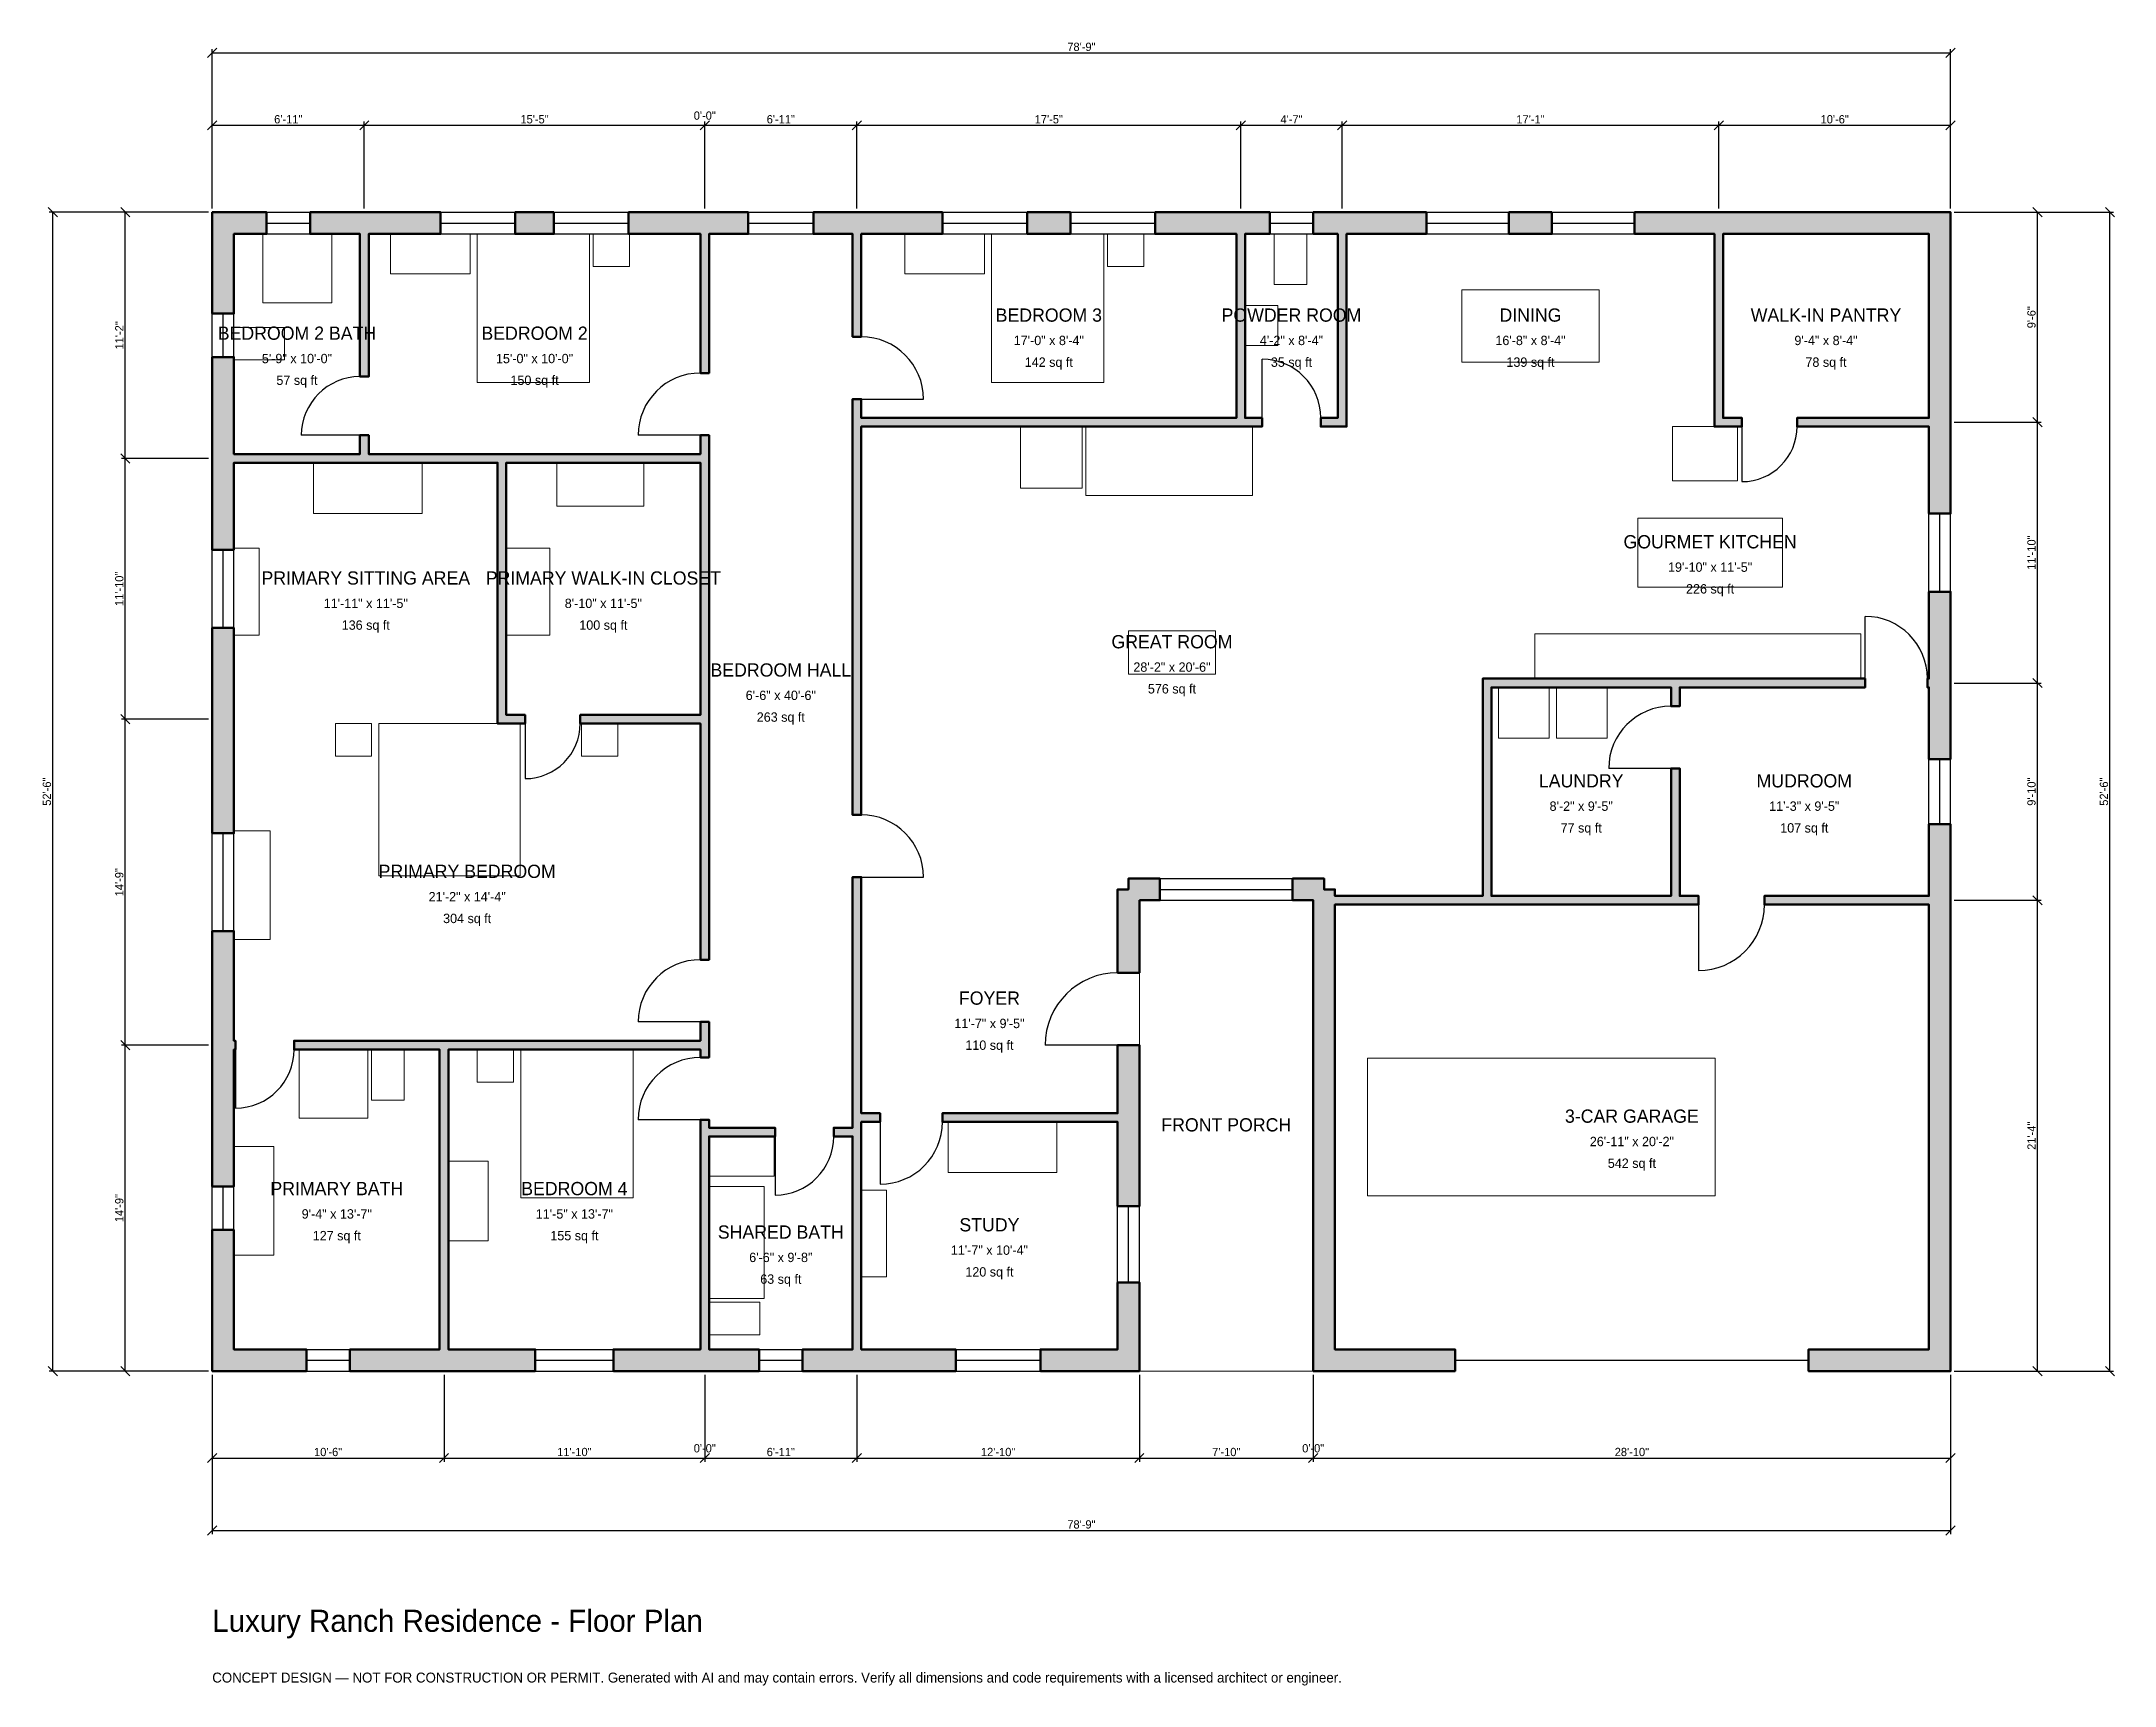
# Model space of a CAD drawing. Header units: inches. Extents: x -93 to 1034, y -171 to 723.
import ezdxf
from ezdxf.enums import TextEntityAlignment as Align

# ---------------------------------------------------------------- set-up
doc = ezdxf.new("R2010")
doc.units = ezdxf.units.IN
doc.header["$MEASUREMENT"] = 0
doc.linetypes.add('DASHED', pattern=[0.6, 0.5, -0.1])
for name, color, linetype, lineweight in [('A-ANNO-DIMS', 1, 'Continuous', 13), ('A-ANNO-TEXT', 7, 'Continuous', 18), ('A-AREA-IDEN', 7, 'Continuous', 18), ('A-DOOR', 2, 'Continuous', 25), ('A-FLOR-FIXT', 9, 'Continuous', 13), ('A-FURN', 9, 'Continuous', 13), ('A-GLAZ', 4, 'Continuous', 25), ('A-SITE-PAVE', 8, 'Continuous', 13), ('A-WALL', 7, 'Continuous', 50), ('A-WALL-PATT', 8, 'Continuous', 13)]:
    doc.layers.add(name, color=color, linetype=linetype, lineweight=lineweight)
doc.dimstyles.new('PLAN', dxfattribs={"dimtxt": 4.5, "dimasz": 3, "dimexe": 2, "dimexo": 2, "dimgap": 1, "dimtad": 1, "dimdec": 0, "dimlunit": 4, "dimtsz": 2.5, "dimcen": 2.5, "dimclrd": 1, "dimclre": 1, "dimazin": 3, "dimtfac": 1, "dimtmove": 0, "dimatfit": 3})

msp = doc.modelspace()

# ---------------------------------------------------------------- hatches: boundary and pattern name
at = {"layer": 'A-WALL-PATT'}
h = msp.add_hatch(dxfattribs=at)
h.set_pattern_fill('ANSI31', color=8, scale=0.8)
h.paths.add_polyline_path([(120.0787, 0), (74.8031, 0), (74.8031, 11.811), (120.0787, 11.811), (123.622, 11.811), (123.622, 174.8031), (44.4882, 174.8031), (44.4882, 179.5276), (123.622, 179.5276), (128.3465, 179.5276), (265.3543, 179.5276), (265.3543, 189.7638), (270.0787, 189.7638), (270.0787, 179.5276), (270.0787, 179.5276), (270.0787, 170.4724), (265.3543, 170.4724), (265.3543, 174.8031), (265.3543, 174.8031), (128.3465, 174.8031), (128.3465, 11.811), (131.8898, 11.811), (175.5906, 11.811), (175.5906, 0), (131.8898, 0), (128.3465, 0), (128.3465, 0), (123.622, 0), (123.622, 0), (120.0787, 0)])
h.paths.add_polyline_path([(11.811, 0), (11.811, 0), (0, 0), (0, 0), (0, 0), (0, 11.811), (0, 11.811), (0, 76.7717), (11.811, 76.7717), (11.811, 11.811), (51.1811, 11.811), (51.1811, 0), (11.811, 0)])
h.paths.add_polyline_path([(0, 171.2598), (0, 174.8031), (0, 174.8031), (0, 179.5276), (0, 179.5276), (0, 183.0709), (0, 239.1732), (11.811, 239.1732), (11.811, 183.0709), (11.811, 179.5276), (12.5984, 179.5276), (12.5984, 174.8031), (11.811, 174.8031), (11.811, 171.2598), (11.811, 100.3937), (0, 100.3937), (0, 171.2598)])
h.paths.add_polyline_path([(0, 348.4252), (0, 360.2362), (0, 403.937), (11.811, 403.937), (11.811, 360.2362), (11.811, 348.4252), (11.811, 292.3228), (0, 292.3228), (0, 348.4252)])
h.paths.add_polyline_path([(0, 490.1575), (0, 493.7008), (0, 493.7008), (0, 498.4252), (0, 498.4252), (0, 501.9685), (0, 551.1811), (11.811, 551.1811), (11.811, 501.9685), (11.811, 498.4252), (80.315, 498.4252), (80.315, 508.6614), (85.0394, 508.6614), (85.0394, 498.4252), (155.1181, 498.4252), (159.8425, 498.4252), (265.3543, 498.4252), (265.3543, 498.4252), (265.3543, 508.6614), (270.0787, 508.6614), (270.0787, 493.7008), (270.0787, 493.7008), (270.0787, 356.6929), (270.0787, 351.9685), (270.0787, 223.622), (265.3543, 223.622), (265.3543, 351.9685), (200, 351.9685), (200, 356.6929), (265.3543, 356.6929), (265.3543, 493.7008), (159.8425, 493.7008), (159.8425, 356.6929), (170.0787, 356.6929), (170.0787, 351.9685), (159.8425, 351.9685), (155.1181, 351.9685), (155.1181, 356.6929), (155.1181, 493.7008), (85.0394, 493.7008), (80.315, 493.7008), (11.811, 493.7008), (11.811, 490.1575), (11.811, 446.4567), (0, 446.4567), (0, 490.1575)])
h.paths.add_polyline_path([(0, 618.1102), (0, 618.1102), (0, 629.9213), (0, 629.9213), (0, 629.9213), (11.811, 629.9213), (11.811, 629.9213), (29.5276, 629.9213), (29.5276, 618.1102), (11.811, 618.1102), (11.811, 574.8031), (0, 574.8031), (0, 618.1102)])
h.paths.add_polyline_path([(76.7717, 629.9213), (80.315, 629.9213), (80.315, 629.9213), (85.0394, 629.9213), (85.0394, 629.9213), (88.5827, 629.9213), (124.0814, 629.9213), (124.0814, 618.1102), (88.5827, 618.1102), (85.0394, 618.1102), (85.0394, 540.5512), (80.315, 540.5512), (80.315, 618.1102), (76.7717, 618.1102), (53.1496, 618.1102), (53.1496, 629.9213), (76.7717, 629.9213)])
h.paths.add_polyline_path([(185.7612, 629.9213), (185.7612, 618.1102), (164.6325, 618.1102), (164.6325, 629.9213), (185.7612, 629.9213)])
h.paths.add_polyline_path([(261.811, 629.9213), (265.3543, 629.9213), (265.3543, 629.9213), (270.0787, 629.9213), (270.0787, 629.9213), (273.622, 629.9213), (291.3386, 629.9213), (291.3386, 618.1102), (273.622, 618.1102), (270.0787, 618.1102), (270.0787, 542.5197), (265.3543, 542.5197), (265.3543, 618.1102), (261.811, 618.1102), (226.3123, 618.1102), (226.3123, 629.9213), (261.811, 629.9213)])
h.paths.add_polyline_path([(344.4882, 629.9213), (348.0315, 629.9213), (348.0315, 629.9213), (352.7559, 629.9213), (352.7559, 629.9213), (356.2992, 629.9213), (396.916, 629.9213), (396.916, 618.1102), (356.2992, 618.1102), (352.7559, 618.1102), (352.7559, 562.2047), (348.0315, 562.2047), (348.0315, 618.1102), (344.4882, 618.1102), (326.7717, 618.1102), (326.7717, 629.9213), (344.4882, 629.9213)])
h.paths.add_polyline_path([(466.4698, 629.9213), (466.4698, 618.1102), (442.979, 618.1102), (442.979, 629.9213), (466.4698, 629.9213)])
h.paths.add_polyline_path([(553.1496, 629.9213), (556.6929, 629.9213), (556.6929, 629.9213), (561.4173, 629.9213), (561.4173, 629.9213), (564.9606, 629.9213), (574.8031, 629.9213), (574.8031, 618.1102), (564.9606, 618.1102), (561.4173, 618.1102), (561.4173, 518.1102), (570.6693, 518.1102), (570.6693, 513.3858), (561.4173, 513.3858), (556.6929, 513.3858), (352.7559, 513.3858), (352.7559, 302.3622), (348.0315, 302.3622), (348.0315, 513.3858), (348.0315, 518.1102), (348.0315, 528.3465), (352.7559, 528.3465), (352.7559, 518.1102), (556.6929, 518.1102), (556.6929, 618.1102), (553.1496, 618.1102), (512.5328, 618.1102), (512.5328, 629.9213), (553.1496, 629.9213)])
h.paths.add_polyline_path([(608.2677, 629.9213), (611.811, 629.9213), (611.811, 629.9213), (616.5354, 629.9213), (616.5354, 629.9213), (620.0787, 629.9213), (659.9738, 629.9213), (659.9738, 618.1102), (620.0787, 618.1102), (616.5354, 618.1102), (616.5354, 518.1102), (616.5354, 513.3858), (611.811, 513.3858), (602.5591, 513.3858), (602.5591, 518.1102), (611.811, 518.1102), (611.811, 618.1102), (608.2677, 618.1102), (598.4252, 618.1102), (598.4252, 629.9213), (608.2677, 629.9213)])
h.paths.add_polyline_path([(728.2152, 629.9213), (728.2152, 618.1102), (704.8556, 618.1102), (704.8556, 629.9213), (728.2152, 629.9213)])
h.paths.add_polyline_path([(812.9921, 629.9213), (816.5354, 629.9213), (816.5354, 629.9213), (821.2598, 629.9213), (821.2598, 629.9213), (824.8031, 629.9213), (933.0709, 629.9213), (933.0709, 629.9213), (944.8819, 629.9213), (944.8819, 629.9213), (944.8819, 629.9213), (944.8819, 618.1102), (944.8819, 618.1102), (944.8819, 521.6535), (944.8819, 518.1102), (944.8819, 518.1102), (944.8819, 513.3858), (944.8819, 513.3858), (944.8819, 509.8425), (944.8819, 466.1417), (933.0709, 466.1417), (933.0709, 509.8425), (933.0709, 513.3858), (861.4173, 513.3858), (861.4173, 518.1102), (933.0709, 518.1102), (933.0709, 521.6535), (933.0709, 618.1102), (824.8031, 618.1102), (821.2598, 618.1102), (821.2598, 518.1102), (831.4961, 518.1102), (831.4961, 513.3858), (821.2598, 513.3858), (816.5354, 513.3858), (816.5354, 518.1102), (816.5354, 618.1102), (812.9921, 618.1102), (773.0971, 618.1102), (773.0971, 629.9213), (812.9921, 629.9213)])
h.paths.add_polyline_path([(944.8819, 379.9213), (944.8819, 376.378), (944.8819, 376.378), (944.8819, 371.6535), (944.8819, 371.6535), (944.8819, 368.1102), (944.8819, 332.6772), (933.0709, 332.6772), (933.0709, 368.1102), (933.0709, 371.6535), (932.2835, 371.6535), (932.2835, 376.378), (933.0709, 376.378), (933.0709, 379.9213), (933.0709, 423.622), (944.8819, 423.622), (944.8819, 379.9213)])
h.paths.add_polyline_path([(944.8819, 261.811), (944.8819, 258.2677), (944.8819, 258.2677), (944.8819, 253.5433), (944.8819, 253.5433), (944.8819, 250), (944.8819, 11.811), (944.8819, 11.811), (944.8819, 0), (944.8819, 0), (944.8819, 0), (933.0709, 0), (933.0709, 0), (867.7165, 0), (867.7165, 11.811), (933.0709, 11.811), (933.0709, 250), (933.0709, 253.5433), (843.7008, 253.5433), (843.7008, 258.2677), (933.0709, 258.2677), (933.0709, 261.811), (933.0709, 297.2441), (944.8819, 297.2441), (944.8819, 261.811)])
h.paths.add_polyline_path([(610.2362, 0), (610.2362, 0), (598.4252, 0), (598.4252, 0), (598.4252, 0), (598.4252, 11.811), (598.4252, 11.811), (598.4252, 253.5433), (598.4252, 253.5433), (598.4252, 255.9055), (596.063, 255.9055), (596.063, 255.9055), (587.2047, 255.9055), (587.2047, 267.7165), (604.3307, 267.7165), (604.3307, 261.811), (610.2362, 261.811), (610.2362, 258.2677), (690.5512, 258.2677), (690.5512, 371.6535), (690.5512, 376.378), (695.2756, 376.378), (792.9134, 376.378), (792.9134, 376.378), (797.6378, 376.378), (898.4252, 376.378), (898.4252, 371.6535), (797.6378, 371.6535), (797.6378, 361.4173), (792.9134, 361.4173), (792.9134, 371.6535), (792.9134, 371.6535), (695.2756, 371.6535), (695.2756, 258.2677), (792.9134, 258.2677), (792.9134, 258.2677), (792.9134, 327.5591), (797.6378, 327.5591), (797.6378, 258.2677), (807.874, 258.2677), (807.874, 253.5433), (797.6378, 253.5433), (792.9134, 253.5433), (792.9134, 253.5433), (695.2756, 253.5433), (690.5512, 253.5433), (610.2362, 253.5433), (610.2362, 11.811), (675.5906, 11.811), (675.5906, 0), (610.2362, 0)])
h.paths.add_polyline_path([(503.937, 255.9055), (503.937, 216.5354), (492.126, 216.5354), (492.126, 261.811), (498.0315, 261.811), (498.0315, 267.7165), (515.1575, 267.7165), (515.1575, 255.9055), (503.937, 255.9055)])
h.paths.add_polyline_path([(503.937, 143.7008), (503.937, 140.1575), (503.937, 140.1575), (503.937, 135.4331), (503.937, 135.4331), (503.937, 131.8898), (503.937, 89.5669), (492.126, 89.5669), (492.126, 131.8898), (492.126, 135.4331), (396.8504, 135.4331), (396.8504, 140.1575), (492.126, 140.1575), (492.126, 143.7008), (492.126, 177.1654), (503.937, 177.1654), (503.937, 143.7008)])
h.paths.add_polyline_path([(503.937, 11.811), (503.937, 11.811), (503.937, 0), (503.937, 0), (503.937, 0), (492.126, 0), (492.126, 0), (450.1968, 0), (450.1968, 11.811), (492.126, 11.811), (492.126, 48.2283), (503.937, 48.2283), (503.937, 11.811)])
h.paths.add_polyline_path([(356.2992, 0), (352.7559, 0), (352.7559, 0), (348.0315, 0), (348.0315, 0), (344.4882, 0), (320.8661, 0), (320.8661, 11.811), (344.4882, 11.811), (348.0315, 11.811), (348.0315, 127.5591), (337.7953, 127.5591), (337.7953, 132.2835), (348.0315, 132.2835), (348.0315, 135.4331), (348.0315, 140.1575), (348.0315, 253.5433), (348.0315, 258.2677), (348.0315, 268.5039), (352.7559, 268.5039), (352.7559, 258.2677), (352.7559, 253.5433), (352.7559, 140.1575), (362.9921, 140.1575), (362.9921, 135.4331), (352.7559, 135.4331), (352.7559, 132.2835), (352.7559, 127.5591), (352.7559, 11.811), (356.2992, 11.811), (404.1339, 11.811), (404.1339, 0), (356.2992, 0)])
h.paths.add_polyline_path([(273.622, 0), (270.0787, 0), (270.0787, 0), (265.3543, 0), (265.3543, 0), (261.811, 0), (218.1102, 0), (218.1102, 11.811), (261.811, 11.811), (265.3543, 11.811), (265.3543, 127.5591), (265.3543, 127.5591), (265.3543, 132.2835), (265.3543, 132.2835), (265.3543, 136.6142), (270.0787, 136.6142), (270.0787, 132.2835), (305.9055, 132.2835), (305.9055, 127.5591), (270.0787, 127.5591), (270.0787, 11.811), (273.622, 11.811), (297.2441, 11.811), (297.2441, 0), (273.622, 0)])

# ---------------------------------------------------------------- linework, layer by layer
at = {"layer": 'A-DOOR'}
for p, q in [((570.6693, 518.1102), (570.6693, 550)), ((352.7559, 528.3465), (386.6142, 528.3465)), ((80.315, 508.6614), (48.4252, 508.6614)), ((265.3543, 508.6614), (231.4961, 508.6614)), ((831.4961, 513.3858), (831.4961, 483.4646)), ((898.4252, 376.378), (898.4252, 410.2362)), ((170.0787, 351.9685), (170.0787, 322.0472)), ((792.9134, 327.5591), (759.0551, 327.5591)), ((352.7559, 268.5039), (386.6142, 268.5039)), ((807.874, 253.5433), (807.874, 217.7165)), ((265.3543, 189.7638), (231.4961, 189.7638)), ((12.5984, 174.8031), (12.5984, 142.9134)), ((492.126, 177.1654), (452.7559, 177.1654)), ((265.3543, 136.6142), (231.4961, 136.6142)), ((362.9921, 135.4331), (362.9921, 101.5748)), ((305.9055, 127.5591), (305.9055, 95.6693))]:
    msp.add_line(p, q, dxfattribs=at)
at = {"layer": 'A-DOOR', "linetype": 'DASHED'}
msp.add_line((675.5906, 5.9055), (867.7165, 5.9055), dxfattribs=at)
at = {"layer": 'A-DOOR'}
for centre, radius, start, end in [((352.7559, 528.3465), 33.8583, 0, 90), ((265.3543, 508.6614), 33.8583, 90, 180), ((570.6693, 518.1102), 31.8898, 0, 90), ((80.315, 508.6614), 31.8898, 90, 180), ((831.4961, 513.3858), 29.9213, 270, 360), ((898.4252, 376.378), 33.8583, 0, 90), ((792.9134, 327.5591), 33.8583, 90, 180), ((170.0787, 351.9685), 29.9213, 270, 360), ((352.7559, 268.5039), 33.8583, 0, 90), ((807.874, 253.5433), 35.8268, 270, 360), ((265.3543, 189.7638), 33.8583, 90, 180), ((492.126, 177.1654), 39.3701, 90, 180), ((12.5984, 174.8031), 31.8898, 270, 360), ((265.3543, 136.6142), 33.8583, 90, 180), ((362.9921, 135.4331), 33.8583, 270, 360), ((305.9055, 127.5591), 31.8898, 270, 360)]:
    msp.add_arc(centre, radius, start, end, dxfattribs=at)
at = {"layer": 'A-FLOR-FIXT'}
for points in [[(27.5591, 580.7087), (64.9606, 580.7087), (64.9606, 618.1102), (27.5591, 618.1102)], [(577.1654, 590.5512), (594.8819, 590.5512), (594.8819, 618.1102), (577.1654, 618.1102)], [(561.4173, 557.4803), (579.1339, 557.4803), (579.1339, 579.1339), (561.4173, 579.1339)], [(11.811, 549.6063), (39.3701, 549.6063), (39.3701, 567.3228), (11.811, 567.3228)], [(774.8031, 426.1811), (853.5433, 426.1811), (853.5433, 463.5827), (774.8031, 463.5827)], [(718.8976, 376.378), (896.063, 376.378), (896.063, 400.7874), (718.8976, 400.7874)], [(47.2441, 137.4016), (84.6457, 137.4016), (84.6457, 174.8031), (47.2441, 174.8031)], [(86.6142, 147.2441), (104.3307, 147.2441), (104.3307, 174.8031), (86.6142, 174.8031)], [(270.0787, 105.9055), (305.5118, 105.9055), (305.5118, 127.5591), (270.0787, 127.5591)], [(11.811, 62.9921), (33.4646, 62.9921), (33.4646, 122.0472), (11.811, 122.0472)], [(270.0787, 39.3701), (300, 39.3701), (300, 100.3937), (270.0787, 100.3937)], [(270.0787, 19.685), (297.6378, 19.685), (297.6378, 37.4016), (270.0787, 37.4016)]]:
    msp.add_lwpolyline(points, close=True, dxfattribs=at)
at = {"layer": 'A-FURN'}
for points in [[(96.8504, 596.4567), (140.1575, 596.4567), (140.1575, 618.1102), (96.8504, 618.1102)], [(144.0945, 537.4016), (205.1181, 537.4016), (205.1181, 618.1102), (144.0945, 618.1102)], [(207.0866, 600.3937), (226.7717, 600.3937), (226.7717, 618.1102), (207.0866, 618.1102)], [(376.378, 596.4567), (419.685, 596.4567), (419.685, 618.1102), (376.378, 618.1102)], [(423.622, 537.4016), (484.6457, 537.4016), (484.6457, 618.1102), (423.622, 618.1102)], [(486.6142, 600.3937), (506.2992, 600.3937), (506.2992, 618.1102), (486.6142, 618.1102)], [(679.1339, 548.4252), (753.937, 548.4252), (753.937, 587.7953), (679.1339, 587.7953)], [(439.3701, 479.9213), (472.8346, 479.9213), (472.8346, 513.3858), (439.3701, 513.3858)], [(474.8031, 475.9843), (565.3543, 475.9843), (565.3543, 513.3858), (474.8031, 513.3858)], [(793.7008, 483.8583), (829.1339, 483.8583), (829.1339, 513.3858), (793.7008, 513.3858)], [(55.1181, 466.1417), (114.1732, 466.1417), (114.1732, 493.7008), (55.1181, 493.7008)], [(187.4016, 470.0787), (234.6457, 470.0787), (234.6457, 493.7008), (187.4016, 493.7008)], [(11.811, 400), (25.5906, 400), (25.5906, 447.2441), (11.811, 447.2441)], [(159.8425, 400), (183.4646, 400), (183.4646, 447.2441), (159.8425, 447.2441)], [(498.0315, 378.7402), (545.2756, 378.7402), (545.2756, 402.3622), (498.0315, 402.3622)], [(699.2126, 344.0945), (726.7717, 344.0945), (726.7717, 371.6535), (699.2126, 371.6535)], [(730.7087, 344.0945), (758.2677, 344.0945), (758.2677, 371.6535), (730.7087, 371.6535)], [(66.9291, 334.252), (86.6142, 334.252), (86.6142, 351.9685), (66.9291, 351.9685)], [(90.5512, 269.2913), (167.3228, 269.2913), (167.3228, 351.9685), (90.5512, 351.9685)], [(200.7874, 334.252), (220.4724, 334.252), (220.4724, 351.9685), (200.7874, 351.9685)], [(11.811, 234.6457), (31.4961, 234.6457), (31.4961, 293.7008), (11.811, 293.7008)], [(144.0945, 157.0866), (163.7795, 157.0866), (163.7795, 174.8031), (144.0945, 174.8031)], [(167.7165, 94.0945), (228.7402, 94.0945), (228.7402, 174.8031), (167.7165, 174.8031)], [(627.9528, 95.2756), (816.9291, 95.2756), (816.9291, 170.0787), (627.9528, 170.0787)], [(400, 107.874), (459.0551, 107.874), (459.0551, 135.4331), (400, 135.4331)], [(128.3465, 70.8661), (150, 70.8661), (150, 114.1732), (128.3465, 114.1732)], [(352.7559, 51.1811), (366.5354, 51.1811), (366.5354, 98.4252), (352.7559, 98.4252)]]:
    msp.add_lwpolyline(points, close=True, dxfattribs=at)
at = {"layer": 'A-GLAZ'}
for p, q in [((29.5276, 629.9213), (53.1496, 629.9213)), ((29.5276, 624.0157), (53.1496, 624.0157)), ((124.0814, 629.9213), (164.6325, 629.9213)), ((124.0814, 624.0157), (164.6325, 624.0157)), ((185.7612, 629.9213), (226.3123, 629.9213)), ((185.7612, 624.0157), (226.3123, 624.0157)), ((291.3386, 629.9213), (326.7717, 629.9213)), ((291.3386, 624.0157), (326.7717, 624.0157)), ((396.916, 629.9213), (442.979, 629.9213)), ((396.916, 624.0157), (442.979, 624.0157)), ((466.4698, 629.9213), (512.5328, 629.9213)), ((466.4698, 624.0157), (512.5328, 624.0157)), ((574.8031, 629.9213), (598.4252, 629.9213)), ((574.8031, 624.0157), (598.4252, 624.0157)), ((659.9738, 629.9213), (704.8556, 629.9213)), ((659.9738, 624.0157), (704.8556, 624.0157)), ((728.2152, 629.9213), (773.0971, 629.9213)), ((728.2152, 624.0157), (773.0971, 624.0157)), ((29.5276, 618.1102), (53.1496, 618.1102)), ((124.0814, 618.1102), (164.6325, 618.1102)), ((185.7612, 618.1102), (226.3123, 618.1102)), ((291.3386, 618.1102), (326.7717, 618.1102)), ((396.916, 618.1102), (442.979, 618.1102)), ((466.4698, 618.1102), (512.5328, 618.1102)), ((574.8031, 618.1102), (598.4252, 618.1102)), ((659.9738, 618.1102), (704.8556, 618.1102)), ((728.2152, 618.1102), (773.0971, 618.1102)), ((0, 551.1811), (0, 574.8031)), ((5.9055, 551.1811), (5.9055, 574.8031)), ((11.811, 551.1811), (11.811, 574.8031)), ((933.0709, 423.622), (933.0709, 466.1417)), ((938.9764, 423.622), (938.9764, 466.1417)), ((944.8819, 423.622), (944.8819, 466.1417)), ((0, 403.937), (0, 446.4567)), ((5.9055, 403.937), (5.9055, 446.4567)), ((11.811, 403.937), (11.811, 446.4567)), ((933.0709, 297.2441), (933.0709, 332.6772)), ((938.9764, 297.2441), (938.9764, 332.6772)), ((944.8819, 297.2441), (944.8819, 332.6772)), ((0, 239.1732), (0, 292.3228)), ((5.9055, 239.1732), (5.9055, 292.3228)), ((11.811, 239.1732), (11.811, 292.3228)), ((515.1575, 267.7165), (587.2047, 267.7165)), ((515.1575, 261.811), (587.2047, 261.811)), ((515.1575, 255.9055), (587.2047, 255.9055)), ((0, 76.7717), (0, 100.3937)), ((5.9055, 76.7717), (5.9055, 100.3937)), ((11.811, 76.7717), (11.811, 100.3937)), ((492.126, 48.2283), (492.126, 89.5669)), ((498.0315, 48.2283), (498.0315, 89.5669)), ((503.937, 48.2283), (503.937, 89.5669)), ((51.1811, 11.811), (74.8031, 11.811)), ((175.5906, 11.811), (218.1102, 11.811)), ((297.2441, 11.811), (320.8661, 11.811)), ((404.1339, 11.811), (450.1968, 11.811)), ((51.1811, 5.9055), (74.8031, 5.9055)), ((51.1811, 0), (74.8031, 0)), ((175.5906, 5.9055), (218.1102, 5.9055)), ((175.5906, 0), (218.1102, 0)), ((297.2441, 5.9055), (320.8661, 5.9055)), ((297.2441, 0), (320.8661, 0)), ((404.1339, 5.9055), (450.1968, 5.9055)), ((404.1339, 0), (450.1968, 0))]:
    msp.add_line(p, q, dxfattribs=at)
at = {"layer": 'A-SITE-PAVE', "linetype": 'DASHED'}
msp.add_lwpolyline([(503.937, 0), (598.4252, 0), (598.4252, 255.9055), (503.937, 255.9055)], close=True, dxfattribs=at)
at = {"layer": 'A-WALL'}
for points in [[(0, 618.1102), (0, 618.1102), (0, 629.9213), (0, 629.9213), (0, 629.9213), (11.811, 629.9213), (11.811, 629.9213), (29.5276, 629.9213), (29.5276, 618.1102), (11.811, 618.1102), (11.811, 574.8031), (0, 574.8031), (0, 618.1102)], [(76.7717, 629.9213), (80.315, 629.9213), (80.315, 629.9213), (85.0394, 629.9213), (85.0394, 629.9213), (88.5827, 629.9213), (124.0814, 629.9213), (124.0814, 618.1102), (88.5827, 618.1102), (85.0394, 618.1102), (85.0394, 540.5512), (80.315, 540.5512), (80.315, 618.1102), (76.7717, 618.1102), (53.1496, 618.1102), (53.1496, 629.9213), (76.7717, 629.9213)], [(185.7612, 629.9213), (185.7612, 618.1102), (164.6325, 618.1102), (164.6325, 629.9213), (185.7612, 629.9213)], [(261.811, 629.9213), (265.3543, 629.9213), (265.3543, 629.9213), (270.0787, 629.9213), (270.0787, 629.9213), (273.622, 629.9213), (291.3386, 629.9213), (291.3386, 618.1102), (273.622, 618.1102), (270.0787, 618.1102), (270.0787, 542.5197), (265.3543, 542.5197), (265.3543, 618.1102), (261.811, 618.1102), (226.3123, 618.1102), (226.3123, 629.9213), (261.811, 629.9213)], [(344.4882, 629.9213), (348.0315, 629.9213), (348.0315, 629.9213), (352.7559, 629.9213), (352.7559, 629.9213), (356.2992, 629.9213), (396.916, 629.9213), (396.916, 618.1102), (356.2992, 618.1102), (352.7559, 618.1102), (352.7559, 562.2047), (348.0315, 562.2047), (348.0315, 618.1102), (344.4882, 618.1102), (326.7717, 618.1102), (326.7717, 629.9213), (344.4882, 629.9213)], [(553.1496, 629.9213), (556.6929, 629.9213), (556.6929, 629.9213), (561.4173, 629.9213), (561.4173, 629.9213), (564.9606, 629.9213), (574.8031, 629.9213), (574.8031, 618.1102), (564.9606, 618.1102), (561.4173, 618.1102), (561.4173, 518.1102), (570.6693, 518.1102), (570.6693, 513.3858), (561.4173, 513.3858), (556.6929, 513.3858), (352.7559, 513.3858), (352.7559, 302.3622), (348.0315, 302.3622), (348.0315, 513.3858), (348.0315, 518.1102), (348.0315, 528.3465), (352.7559, 528.3465), (352.7559, 518.1102), (556.6929, 518.1102), (556.6929, 618.1102), (553.1496, 618.1102), (512.5328, 618.1102), (512.5328, 629.9213), (553.1496, 629.9213)], [(466.4698, 629.9213), (466.4698, 618.1102), (442.979, 618.1102), (442.979, 629.9213), (466.4698, 629.9213)], [(608.2677, 629.9213), (611.811, 629.9213), (611.811, 629.9213), (616.5354, 629.9213), (616.5354, 629.9213), (620.0787, 629.9213), (659.9738, 629.9213), (659.9738, 618.1102), (620.0787, 618.1102), (616.5354, 618.1102), (616.5354, 518.1102), (616.5354, 513.3858), (611.811, 513.3858), (602.5591, 513.3858), (602.5591, 518.1102), (611.811, 518.1102), (611.811, 618.1102), (608.2677, 618.1102), (598.4252, 618.1102), (598.4252, 629.9213), (608.2677, 629.9213)], [(728.2152, 629.9213), (728.2152, 618.1102), (704.8556, 618.1102), (704.8556, 629.9213), (728.2152, 629.9213)], [(812.9921, 629.9213), (816.5354, 629.9213), (816.5354, 629.9213), (821.2598, 629.9213), (821.2598, 629.9213), (824.8031, 629.9213), (933.0709, 629.9213), (933.0709, 629.9213), (944.8819, 629.9213), (944.8819, 629.9213), (944.8819, 629.9213), (944.8819, 618.1102), (944.8819, 618.1102), (944.8819, 521.6535), (944.8819, 518.1102), (944.8819, 518.1102), (944.8819, 513.3858), (944.8819, 513.3858), (944.8819, 509.8425), (944.8819, 466.1417), (933.0709, 466.1417), (933.0709, 509.8425), (933.0709, 513.3858), (861.4173, 513.3858), (861.4173, 518.1102), (933.0709, 518.1102), (933.0709, 521.6535), (933.0709, 618.1102), (824.8031, 618.1102), (821.2598, 618.1102), (821.2598, 518.1102), (831.4961, 518.1102), (831.4961, 513.3858), (821.2598, 513.3858), (816.5354, 513.3858), (816.5354, 518.1102), (816.5354, 618.1102), (812.9921, 618.1102), (773.0971, 618.1102), (773.0971, 629.9213), (812.9921, 629.9213)], [(0, 490.1575), (0, 493.7008), (0, 493.7008), (0, 498.4252), (0, 498.4252), (0, 501.9685), (0, 551.1811), (11.811, 551.1811), (11.811, 501.9685), (11.811, 498.4252), (80.315, 498.4252), (80.315, 508.6614), (85.0394, 508.6614), (85.0394, 498.4252), (155.1181, 498.4252), (159.8425, 498.4252), (265.3543, 498.4252), (265.3543, 498.4252), (265.3543, 508.6614), (270.0787, 508.6614), (270.0787, 493.7008), (270.0787, 493.7008), (270.0787, 356.6929), (270.0787, 351.9685), (270.0787, 223.622), (265.3543, 223.622), (265.3543, 351.9685), (200, 351.9685), (200, 356.6929), (265.3543, 356.6929), (265.3543, 493.7008), (159.8425, 493.7008), (159.8425, 356.6929), (170.0787, 356.6929), (170.0787, 351.9685), (159.8425, 351.9685), (155.1181, 351.9685), (155.1181, 356.6929), (155.1181, 493.7008), (85.0394, 493.7008), (80.315, 493.7008), (11.811, 493.7008), (11.811, 490.1575), (11.811, 446.4567), (0, 446.4567), (0, 490.1575)], [(944.8819, 379.9213), (944.8819, 376.378), (944.8819, 376.378), (944.8819, 371.6535), (944.8819, 371.6535), (944.8819, 368.1102), (944.8819, 332.6772), (933.0709, 332.6772), (933.0709, 368.1102), (933.0709, 371.6535), (932.2835, 371.6535), (932.2835, 376.378), (933.0709, 376.378), (933.0709, 379.9213), (933.0709, 423.622), (944.8819, 423.622), (944.8819, 379.9213)], [(0, 348.4252), (0, 360.2362), (0, 403.937), (11.811, 403.937), (11.811, 360.2362), (11.811, 348.4252), (11.811, 292.3228), (0, 292.3228), (0, 348.4252)], [(610.2362, 0), (610.2362, 0), (598.4252, 0), (598.4252, 0), (598.4252, 0), (598.4252, 11.811), (598.4252, 11.811), (598.4252, 253.5433), (598.4252, 253.5433), (598.4252, 255.9055), (596.063, 255.9055), (596.063, 255.9055), (587.2047, 255.9055), (587.2047, 267.7165), (604.3307, 267.7165), (604.3307, 261.811), (610.2362, 261.811), (610.2362, 258.2677), (690.5512, 258.2677), (690.5512, 371.6535), (690.5512, 376.378), (695.2756, 376.378), (792.9134, 376.378), (792.9134, 376.378), (797.6378, 376.378), (898.4252, 376.378), (898.4252, 371.6535), (797.6378, 371.6535), (797.6378, 361.4173), (792.9134, 361.4173), (792.9134, 371.6535), (792.9134, 371.6535), (695.2756, 371.6535), (695.2756, 258.2677), (792.9134, 258.2677), (792.9134, 258.2677), (792.9134, 327.5591), (797.6378, 327.5591), (797.6378, 258.2677), (807.874, 258.2677), (807.874, 253.5433), (797.6378, 253.5433), (792.9134, 253.5433), (792.9134, 253.5433), (695.2756, 253.5433), (690.5512, 253.5433), (610.2362, 253.5433), (610.2362, 11.811), (675.5906, 11.811), (675.5906, 0), (610.2362, 0)], [(944.8819, 261.811), (944.8819, 258.2677), (944.8819, 258.2677), (944.8819, 253.5433), (944.8819, 253.5433), (944.8819, 250), (944.8819, 11.811), (944.8819, 11.811), (944.8819, 0), (944.8819, 0), (944.8819, 0), (933.0709, 0), (933.0709, 0), (867.7165, 0), (867.7165, 11.811), (933.0709, 11.811), (933.0709, 250), (933.0709, 253.5433), (843.7008, 253.5433), (843.7008, 258.2677), (933.0709, 258.2677), (933.0709, 261.811), (933.0709, 297.2441), (944.8819, 297.2441), (944.8819, 261.811)], [(356.2992, 0), (352.7559, 0), (352.7559, 0), (348.0315, 0), (348.0315, 0), (344.4882, 0), (320.8661, 0), (320.8661, 11.811), (344.4882, 11.811), (348.0315, 11.811), (348.0315, 127.5591), (337.7953, 127.5591), (337.7953, 132.2835), (348.0315, 132.2835), (348.0315, 135.4331), (348.0315, 140.1575), (348.0315, 253.5433), (348.0315, 258.2677), (348.0315, 268.5039), (352.7559, 268.5039), (352.7559, 258.2677), (352.7559, 253.5433), (352.7559, 140.1575), (362.9921, 140.1575), (362.9921, 135.4331), (352.7559, 135.4331), (352.7559, 132.2835), (352.7559, 127.5591), (352.7559, 11.811), (356.2992, 11.811), (404.1339, 11.811), (404.1339, 0), (356.2992, 0)], [(503.937, 255.9055), (503.937, 216.5354), (492.126, 216.5354), (492.126, 261.811), (498.0315, 261.811), (498.0315, 267.7165), (515.1575, 267.7165), (515.1575, 255.9055), (503.937, 255.9055)], [(0, 171.2598), (0, 174.8031), (0, 174.8031), (0, 179.5276), (0, 179.5276), (0, 183.0709), (0, 239.1732), (11.811, 239.1732), (11.811, 183.0709), (11.811, 179.5276), (12.5984, 179.5276), (12.5984, 174.8031), (11.811, 174.8031), (11.811, 171.2598), (11.811, 100.3937), (0, 100.3937), (0, 171.2598)], [(120.0787, 0), (74.8031, 0), (74.8031, 11.811), (120.0787, 11.811), (123.622, 11.811), (123.622, 174.8031), (44.4882, 174.8031), (44.4882, 179.5276), (123.622, 179.5276), (128.3465, 179.5276), (265.3543, 179.5276), (265.3543, 189.7638), (270.0787, 189.7638), (270.0787, 179.5276), (270.0787, 179.5276), (270.0787, 170.4724), (265.3543, 170.4724), (265.3543, 174.8031), (265.3543, 174.8031), (128.3465, 174.8031), (128.3465, 11.811), (131.8898, 11.811), (175.5906, 11.811), (175.5906, 0), (131.8898, 0), (128.3465, 0), (128.3465, 0), (123.622, 0), (123.622, 0), (120.0787, 0)], [(503.937, 143.7008), (503.937, 140.1575), (503.937, 140.1575), (503.937, 135.4331), (503.937, 135.4331), (503.937, 131.8898), (503.937, 89.5669), (492.126, 89.5669), (492.126, 131.8898), (492.126, 135.4331), (396.8504, 135.4331), (396.8504, 140.1575), (492.126, 140.1575), (492.126, 143.7008), (492.126, 177.1654), (503.937, 177.1654), (503.937, 143.7008)], [(273.622, 0), (270.0787, 0), (270.0787, 0), (265.3543, 0), (265.3543, 0), (261.811, 0), (218.1102, 0), (218.1102, 11.811), (261.811, 11.811), (265.3543, 11.811), (265.3543, 127.5591), (265.3543, 127.5591), (265.3543, 132.2835), (265.3543, 132.2835), (265.3543, 136.6142), (270.0787, 136.6142), (270.0787, 132.2835), (305.9055, 132.2835), (305.9055, 127.5591), (270.0787, 127.5591), (270.0787, 11.811), (273.622, 11.811), (297.2441, 11.811), (297.2441, 0), (273.622, 0)], [(11.811, 0), (11.811, 0), (0, 0), (0, 0), (0, 0), (0, 11.811), (0, 11.811), (0, 76.7717), (11.811, 76.7717), (11.811, 11.811), (51.1811, 11.811), (51.1811, 0), (11.811, 0)], [(503.937, 11.811), (503.937, 11.811), (503.937, 0), (503.937, 0), (503.937, 0), (492.126, 0), (492.126, 0), (450.1968, 0), (450.1968, 11.811), (492.126, 11.811), (492.126, 48.2283), (503.937, 48.2283), (503.937, 11.811)]]:
    msp.add_lwpolyline(points, close=True, dxfattribs=at)

# ---------------------------------------------------------------- texts
at = {"layer": 'A-ANNO-TEXT'}
for s, height, p in [('Luxury Ranch Residence - Floor Plan', 12, (0, -141.7323)), ('CONCEPT DESIGN — NOT FOR CONSTRUCTION OR PERMIT. Generated with AI and may contain errors. Verify all dimensions and code requirements with a licensed architect or engineer.', 5.4, (0, -169.2913))]:
    msp.add_text(s, height=height, dxfattribs=at).set_placement(p)
at = {"layer": 'A-AREA-IDEN'}
for s, height, p in [('BEDROOM 3', 7.2, (454.7244, 574.0157)), ('POWDER ROOM', 7.2, (586.6142, 574.0157)), ('DINING', 7.2, (716.5354, 574.0157)), ('WALK-IN PANTRY', 7.2, (877.1654, 574.0157)), ('BEDROOM 2 BATH', 7.2, (46.063, 564.1732)), ('BEDROOM 2', 7.2, (175.1969, 564.1732)), ('5\'-9" x 10\'-0"', 5.1, (46.063, 550.3937)), ('15\'-0" x 10\'-0"', 5.1, (175.1969, 550.3937)), ('17\'-0" x 8\'-4"', 5.1, (454.7244, 560.2362)), ('4\'-2" x 8\'-4"', 5.1, (586.6142, 560.2362)), ('16\'-8" x 8\'-4"', 5.1, (716.5354, 560.2362)), ('9\'-4" x 8\'-4"', 5.1, (877.1654, 560.2362)), ('57 sq ft', 5.1, (46.063, 538.5827)), ('150 sq ft', 5.1, (175.1969, 538.5827)), ('142 sq ft', 5.1, (454.7244, 548.4252)), ('35 sq ft', 5.1, (586.6142, 548.4252)), ('139 sq ft', 5.1, (716.5354, 548.4252)), ('78 sq ft', 5.1, (877.1654, 548.4252)), ('GOURMET KITCHEN', 7.2, (814.1732, 450.7874)), ('19\'-10" x 11\'-5"', 5.1, (814.1732, 437.0079)), ('PRIMARY SITTING AREA', 7.2, (83.4646, 431.1024)), ('PRIMARY WALK-IN CLOSET', 7.2, (212.5984, 431.1024)), ('11\'-11" x 11\'-5"', 5.1, (83.4646, 417.3228)), ('8\'-10" x 11\'-5"', 5.1, (212.5984, 417.3228)), ('226 sq ft', 5.1, (814.1732, 425.1968)), ('136 sq ft', 5.1, (83.4646, 405.5118)), ('100 sq ft', 5.1, (212.5984, 405.5118)), ('GREAT ROOM', 7.2, (521.6535, 396.4567)), ('BEDROOM HALL', 7.2, (309.0551, 381.1024)), ('28\'-2" x 20\'-6"', 5.1, (521.6535, 382.6772)), ('576 sq ft', 5.1, (521.6535, 370.8661)), ('6\'-6" x 40\'-6"', 5.1, (309.0551, 367.3228)), ('263 sq ft', 5.1, (309.0551, 355.5118)), ('LAUNDRY', 7.2, (744.0945, 320.8661)), ('MUDROOM', 7.2, (865.3543, 320.8661)), ('8\'-2" x 9\'-5"', 5.1, (744.0945, 307.0866)), ('11\'-3" x 9\'-5"', 5.1, (865.3543, 307.0866)), ('77 sq ft', 5.1, (744.0945, 295.2756)), ('107 sq ft', 5.1, (865.3543, 295.2756)), ('PRIMARY BEDROOM', 7.2, (138.5827, 271.6535)), ('21\'-2" x 14\'-4"', 5.1, (138.5827, 257.874)), ('304 sq ft', 5.1, (138.5827, 246.063)), ('FOYER', 7.2, (422.4409, 202.7559)), ('11\'-7" x 9\'-5"', 5.1, (422.4409, 188.9764)), ('110 sq ft', 5.1, (422.4409, 177.1654)), ('FRONT PORCH', 7.2, (551.1811, 133.8583)), ('3-CAR GARAGE', 7.2, (771.6535, 138.5827)), ('26\'-11" x 20\'-2"', 5.1, (771.6535, 124.8031)), ('542 sq ft', 5.1, (771.6535, 112.9921)), ('PRIMARY BATH', 7.2, (67.7165, 99.2126)), ('BEDROOM 4', 7.2, (196.8504, 99.2126)), ('9\'-4" x 13\'-7"', 5.1, (67.7165, 85.4331)), ('11\'-5" x 13\'-7"', 5.1, (196.8504, 85.4331)), ('SHARED BATH', 7.2, (309.0551, 75.5906)), ('STUDY', 7.2, (422.4409, 79.5276)), ('127 sq ft', 5.1, (67.7165, 73.622)), ('155 sq ft', 5.1, (196.8504, 73.622)), ('11\'-7" x 10\'-4"', 5.1, (422.4409, 65.748)), ('6\'-6" x 9\'-8"', 5.1, (309.0551, 61.811)), ('120 sq ft', 5.1, (422.4409, 53.937)), ('63 sq ft', 5.1, (309.0551, 50))]:
    msp.add_text(s, height=height, dxfattribs=at).set_placement(p, align=Align.MIDDLE_CENTER)

# ---------------------------------------------------------------- dimensions: what is measured, and where the dimension line sits
at = {"layer": 'A-ANNO-DIMS'}
for base, p1, p2, text in [((0, 716.5354), (0, 629.9213), (944.8819, 629.9213), '78\'-9"'), ((0, 677.1654), (0, 629.9213), (82.6772, 629.9213), '6\'-11"'), ((82.6772, 677.1654), (82.6772, 629.9213), (267.7165, 629.9213), '15\'-5"'), ((267.7165, 677.1654), (267.7165, 629.9213), (267.7165, 629.9213), '0\'-0"'), ((267.7165, 677.1654), (267.7165, 629.9213), (350.3937, 629.9213), '6\'-11"'), ((350.3937, 677.1654), (350.3937, 629.9213), (559.0551, 629.9213), '17\'-5"'), ((559.0551, 677.1654), (559.0551, 629.9213), (614.1732, 629.9213), '4\'-7"'), ((614.1732, 677.1654), (614.1732, 629.9213), (818.8976, 629.9213), '17\'-1"'), ((818.8976, 677.1654), (818.8976, 629.9213), (944.8819, 629.9213), '10\'-6"'), ((0, -47.2441), (0, 0), (125.9843, 0), '10\'-6"'), ((0, -86.6142), (0, 0), (944.8819, 0), '78\'-9"'), ((125.9843, -47.2441), (125.9843, 0), (267.7165, 0), '11\'-10"'), ((267.7165, -47.2441), (267.7165, 0), (267.7165, 0), '0\'-0"'), ((267.7165, -47.2441), (267.7165, 0), (350.3937, 0), '6\'-11"'), ((350.3937, -47.2441), (350.3937, 0), (503.937, 0), '12\'-10"'), ((503.937, -47.2441), (503.937, 0), (598.4252, 0), '7\'-10"'), ((598.4252, -47.2441), (598.4252, 0), (598.4252, 0), '0\'-0"'), ((598.4252, -47.2441), (598.4252, 0), (944.8819, 0), '28\'-10"')]:
    msp.add_linear_dim(base=base, p1=p1, p2=p2, text=text, dimstyle='PLAN', dxfattribs=at).render()
for base, p1, p2, text in [((-86.6142, 0), (0, 0), (0, 629.9213), '52\'-6"'), ((-47.2441, 496.063), (0, 496.063), (0, 629.9213), '11\'-2"'), ((992.126, 515.748), (944.8819, 515.748), (944.8819, 629.9213), '9\'-6"'), ((1031.4961, 0), (944.8819, 0), (944.8819, 629.9213), '52\'-6"'), ((992.126, 374.0157), (944.8819, 374.0157), (944.8819, 515.748), '11\'-10"'), ((-47.2441, 354.3307), (0, 354.3307), (0, 496.063), '11\'-10"'), ((992.126, 255.9055), (944.8819, 255.9055), (944.8819, 374.0157), '9\'-10"'), ((-47.2441, 177.1654), (0, 177.1654), (0, 354.3307), '14\'-9"'), ((992.126, 0), (944.8819, 0), (944.8819, 255.9055), '21\'-4"'), ((-47.2441, 0), (0, 0), (0, 177.1654), '14\'-9"')]:
    msp.add_linear_dim(base=base, p1=p1, p2=p2, angle=90, text=text, dimstyle='PLAN', dxfattribs=at).render()

doc.saveas('drawing.dxf')
